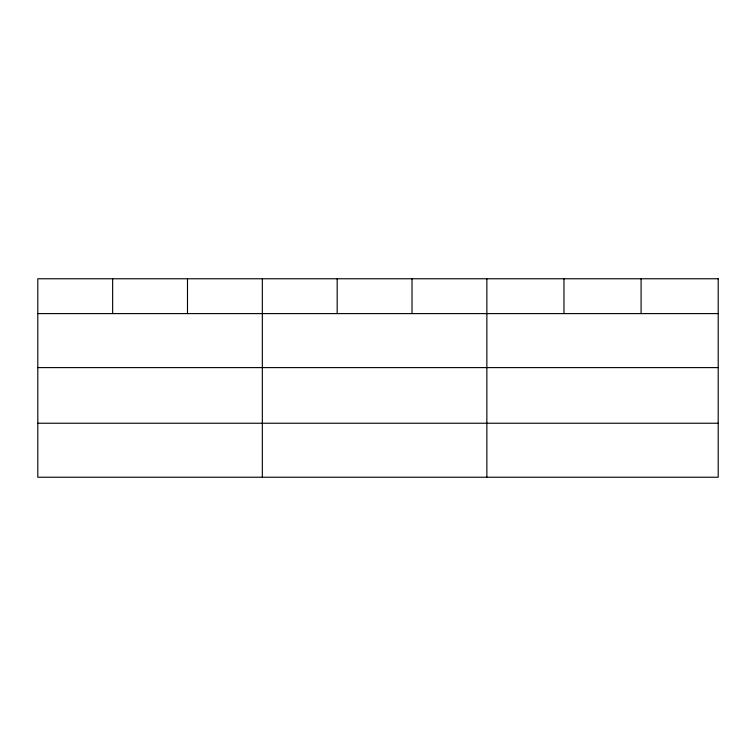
<?xml version="1.0" encoding="UTF-8"?>
<svg xmlns="http://www.w3.org/2000/svg" width="756" height="756" viewBox="0 0 756 756"><rect width="100%" height="100%" fill="white"/><g stroke="black" fill="none" stroke-linecap="round" stroke-linejoin="round"><path stroke-width="1.13" d="M37.8 313.598L718.2 313.598M37.8 367.605L718.2 367.605M37.8 423.237L718.2 423.237M641.088 278.766L641.088 313.598M563.976 278.766L563.976 313.598M486.864 278.766L486.864 477.234M412.02 278.766L412.02 313.598M337.176 278.766L337.176 313.598M262.332 278.766L262.332 477.234M187.488 278.766L187.488 313.598M112.644 278.766L112.644 313.598M718.2 278.766L37.8 278.766L37.8 477.234L718.2 477.234L718.2 278.766"/></g></svg>
